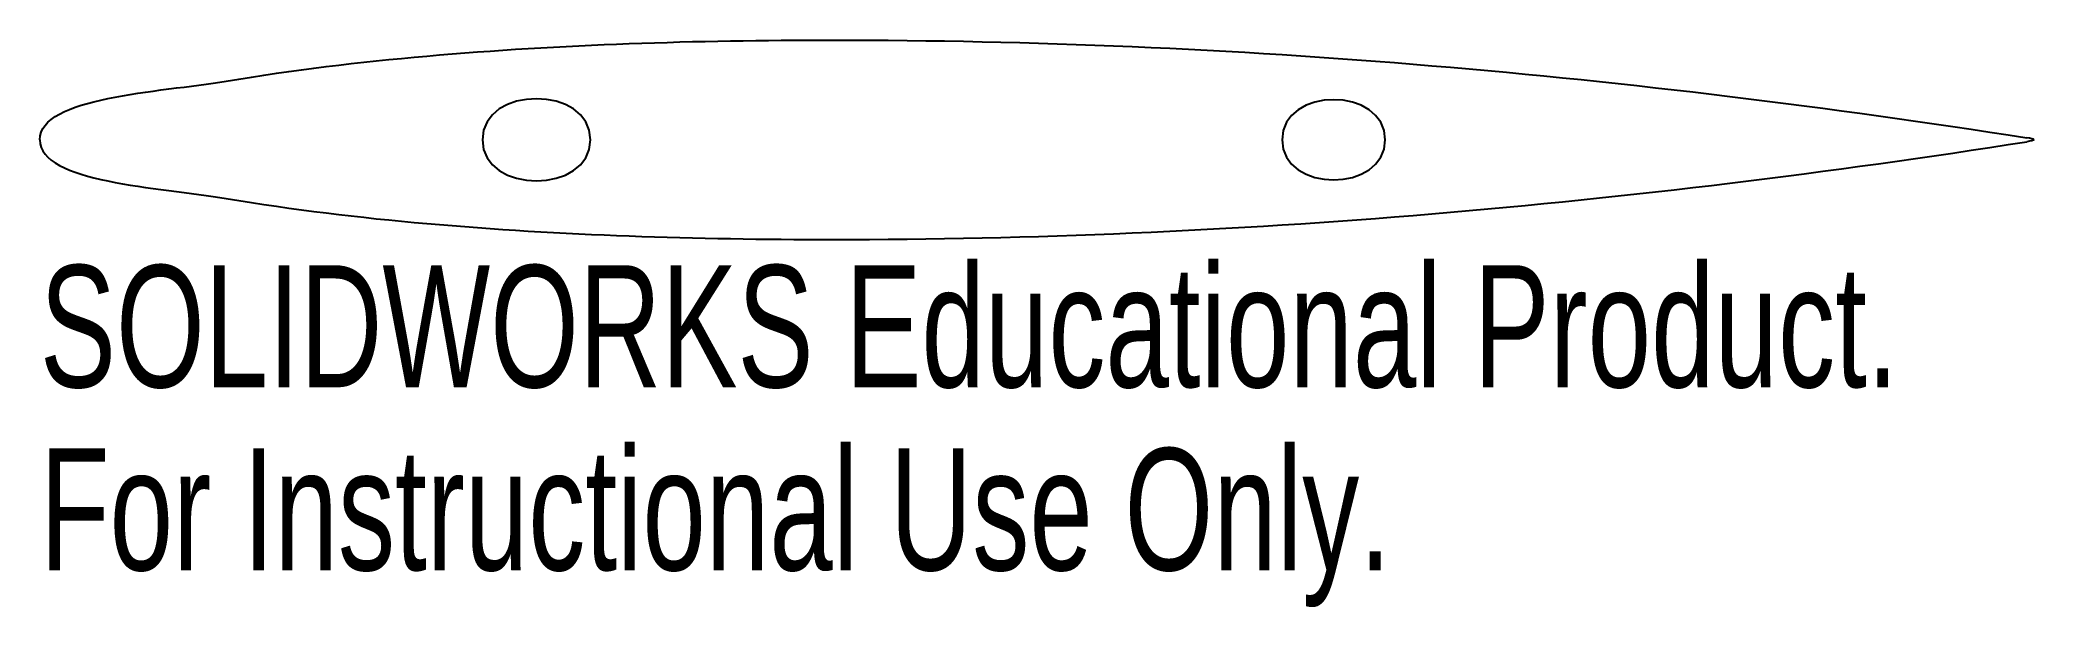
# Model space of a CAD drawing. Header units: millimetres. Extents: x 1016.6 to 1095.6, y 210.3 to 232.8.
import ezdxf

# ---------------------------------------------------------------- set-up
doc = ezdxf.new("R2010")
doc.units = ezdxf.units.MM
doc.styles.add('SLDTEXTSTYLE0', font='TXT', dxfattribs={"width": 0.7})

msp = doc.modelspace()

# ---------------------------------------------------------------- linework, layer by layer
at = {"color": 7, "linetype": 'Continuous', "lineweight": 25}
for points in [[(1016.571, 228.8), (1016.571, 230.501), (1021.29, 230.678), (1026.628, 231.571), (1029.216, 231.882), (1037.285, 232.588), (1042.587, 232.749), (1047.966, 232.75)], [(1016.571, 228.8), (1016.571, 227.099), (1021.29, 226.922), (1026.628, 226.029), (1029.216, 225.718), (1037.285, 225.012), (1042.587, 224.851), (1047.966, 224.85)]]:
    msp.add_open_spline(points, degree=3, knots=[0, 0, 0, 0, 0.25, 0.25, 0.5, 0.5, 1, 1, 1, 1], dxfattribs=at)
for points in [[(1047.966, 232.75), (1063.868, 232.755), (1079.689, 231.329), (1095.335, 228.879)], [(1038.397, 228.8), (1038.397, 230.969), (1034.114, 230.969), (1034.114, 228.8)], [(1069.901, 228.8), (1069.901, 230.917), (1065.816, 230.917), (1065.816, 228.8)], [(1034.114, 228.8), (1034.114, 226.631), (1038.397, 226.631), (1038.397, 228.8)], [(1047.966, 224.85), (1063.868, 224.845), (1079.689, 226.271), (1095.335, 228.721)], [(1065.816, 228.8), (1065.816, 226.683), (1069.901, 226.683), (1069.901, 228.8)], [(1095.627, 228.8), (1095.627, 228.829), (1095.485, 228.856), (1095.335, 228.879)], [(1095.627, 228.8), (1095.627, 228.771), (1095.485, 228.744), (1095.335, 228.721)]]:
    msp.add_open_spline(points, degree=3, dxfattribs=at)

# ---------------------------------------------------------------- texts
at = {"color": 7, "linetype": 'Continuous', "char_height": 4.83362, "attachment_point": 1, "style": 'SLDTEXTSTYLE0'}
for s, insert in [('SOLIDWORKS Educational Product.', (1016.571, 223.83)), ('For Instructional Use Only.', (1016.571, 216.58))]:
    msp.add_mtext(s, dxfattribs=dict(at, insert=insert))

doc.saveas('drawing.dxf')
